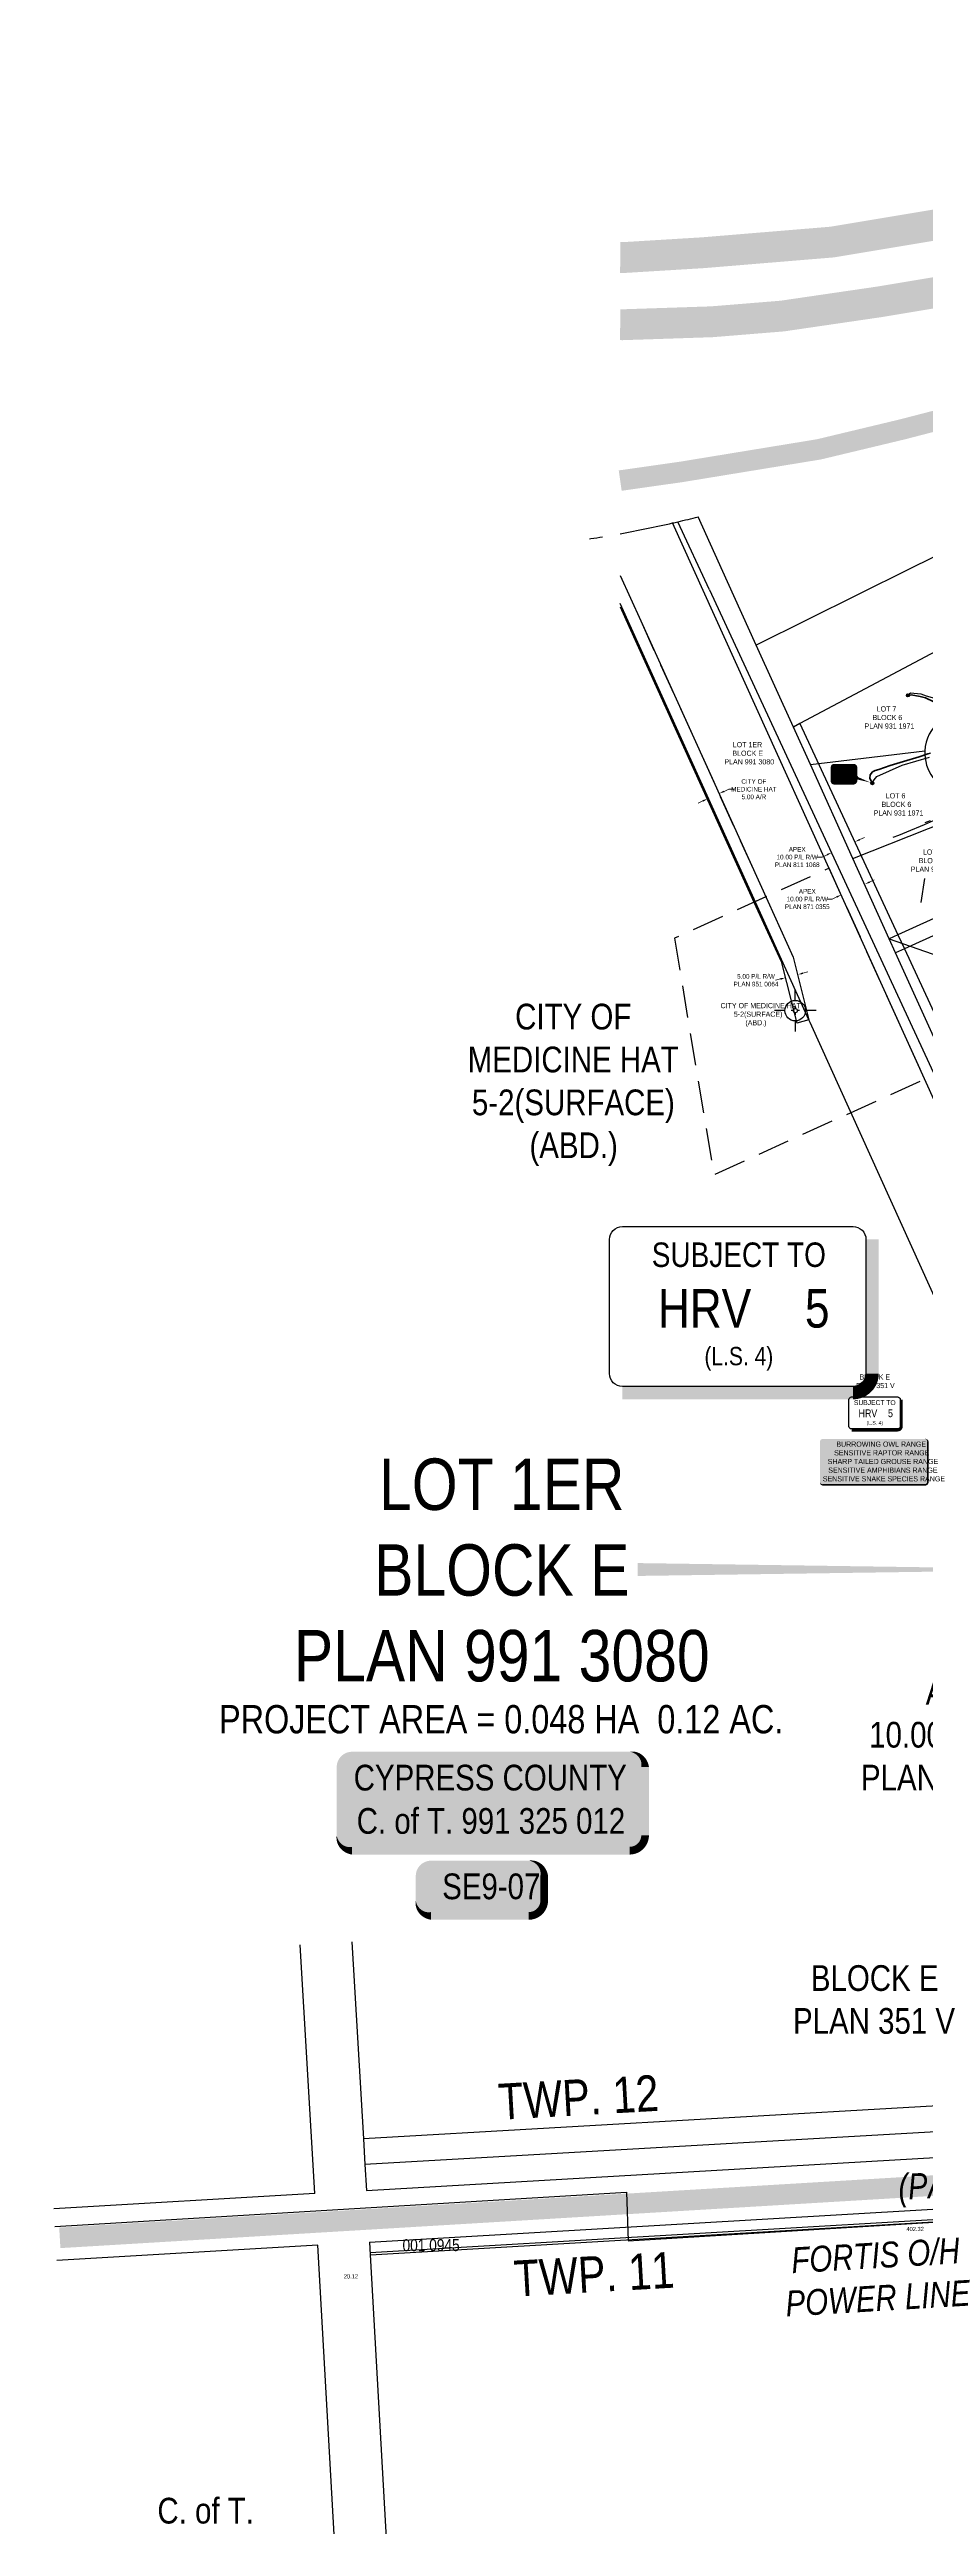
# Model space of a CAD drawing. Extents: x 312545 to 320442, y 5540407 to 5546054.
# Drawn here: x 315567 to 315908, y 5541202 to 5542165 of the extents above; entities that cross this region are included whole.
import ezdxf
from ezdxf.enums import TextEntityAlignment as Align

# ---------------------------------------------------------------- set-up
doc = ezdxf.new("R2010")
doc.units = 0
doc.header["$LTSCALE"] = 5
doc.header["$PDSIZE"] = 0.5
for name, pattern in [('COOP2', [10, 5, -1, 0, -1, 0, -1, 0, -1, 0, -1]), ('DASHDOT', [25.4, 12.7, -6.35, 0, -6.35]), ('foc-ACCESSROAD', [3.75, 2.5, -1.25]), ('POWERLINE5', [7.799999999999997, 2.399999999999999, -0.6, 0.6, -0.6, 0.6, -0.6, 2.399999999999999])]:
    doc.linetypes.add(name, pattern=pattern)
doc.layers.get('Defpoints').update_dxf_attribs({"color": 9})
for name, color, linetype in [('AS-OWNER', 7, 'Continuous'), ('AS-POWER', 104, 'foc-POWER'), ('AS-POWER-EXISTING', 72, 'POWERLINE5'), ('AS-POWER-T', 104, 'Continuous'), ('AS-ROADS', 254, 'Continuous'), ('AS-SYMBOL-1000', 7, 'Continuous'), ('AS-TELEPHONE', 224, 'foc-TEL'), ('AS-WILDLIFE-BLOCK-1000', 131, 'Continuous'), ('C-SYMBOL', 7, 'Continuous'), ('CG-NOTES', 7, 'Continuous'), ('CG-NOTES-1000', 7, 'Continuous'), ('CTW', 7, 'Continuous'), ('D-TXT', 6, 'Continuous'), ('F-AR', 190, 'foc-ACCESSROAD'), ('F-RW', 190, 'Continuous'), ('F-WS', 190, 'foc-ACCESSROAD'), ('F-WS-S', 8, 'Continuous'), ('F-WS-S-1000', 8, 'Continuous'), ('FEATURE_LABEL', 7, 'Continuous'), ('L-AREAREQUIRED', 7, 'Continuous'), ('L-SEC', 7, 'Continuous'), ('L-TITLEDB', 4, 'Continuous'), ('L-TITLEDB-T', 4, 'Continuous'), ('L-TITLEDB-T-1000', 4, 'Continuous'), ('P-APEX RECON-LINE LIST', 240, 'Continuous'), ('P-APEX RECON-LINE LIST-1000', 240, 'Continuous'), ('P-APEX RECON-URBAN', 30, 'COOP2')]:
    doc.layers.add(name, color=color, linetype=linetype)
for name, color, linetype, lineweight in [('AS-RECON EXISTING', 151, 'DASHDOT', 40), ('F-RW-T', 190, 'Continuous', 9), ('F-WS-T', 190, 'Continuous', 9), ('F-WS-T-1000', 190, 'Continuous', 9), ('T-TEXT', 48, 'Continuous', 18)]:
    doc.layers.add(name, color=color, linetype=linetype, lineweight=lineweight)
doc.styles.add('1.8', font='ARIALN.TTF', dxfattribs={"height": 1.8})
doc.styles.add('100L', font='ARIALN.TTF', dxfattribs={"height": 11})
doc.styles.add('175L', font='ARIALN.TTF', dxfattribs={"height": 10})
doc.styles.add('80', font='ARIALN.TTF', dxfattribs={"height": 10})
doc.styles.add('80CG', font='ARIALN.TTF', dxfattribs={"height": 10})
doc.styles.add('80L', font='ARIALN.TTF', dxfattribs={"height": 10})
doc.styles.add('80LS', font='ARIALNI.TTF', dxfattribs={"height": 10})
doc.styles.add('foc-LtypeFont', font='ARIALN.TTF', dxfattribs={"height": 7.349999999999999})
doc.styles.add('HRV', font='ARIALN.TTF', dxfattribs={"height": 3})
doc.styles.get("Standard").update_dxf_attribs({"font": 'ARIALN.TTF'})
doc.linetypes.add('foc-POWER', pattern='A,6,-1,["P",foc-LtypeFont,S=0.2,R=0,X=-0.625,Y=-0.75],-1.239999999999999,4', length=12.24)
doc.linetypes.add('foc-TEL', pattern='A,2,-1,["T",foc-LtypeFont,S=0.2,R=0,X=-0.425,Y=-0.75],-1.239999999999999,8', length=12.24)
doc.dimstyles.new('Compass 1 000', dxfattribs={"dimtxt": 1.8, "dimasz": 2, "dimexe": 0.2, "dimexo": 0.0625, "dimgap": 0.5, "dimtad": 0, "dimtih": 1, "dimtoh": 1, "dimzin": 0, "dimdsep": 46, "dimtxsty": '1.8', "dimcen": 0.1, "dimse1": 1, "dimse2": 1, "dimclrd": 256, "dimclrt": 256, "dimaunit": 1, "dimadec": 4, "dimazin": 0, "dimtfac": 0.06, "dimtofl": 0, "dimtmove": 0, "dimatfit": 0, "dimfxl": 0.2, "dimtolj": 1, "dimtzin": 0, "dimlwd": -1, "dimarcsym": 0})
doc.dimstyles.new('Compass 5 000', dxfattribs={"dimscale": 5, "dimtxt": 9, "dimasz": 2, "dimexe": 0.2, "dimexo": 0.0625, "dimgap": 0.5, "dimtad": 0, "dimtih": 1, "dimtoh": 1, "dimzin": 0, "dimdsep": 46, "dimtxsty": '80CG', "dimcen": 0.1, "dimse1": 1, "dimse2": 1, "dimclrd": 256, "dimclrt": 256, "dimaunit": 1, "dimadec": 4, "dimazin": 0, "dimtfac": 0.06, "dimtofl": 0, "dimtmove": 0, "dimatfit": 1, "dimfxl": 0.2, "dimtolj": 1, "dimtzin": 0, "dimlwd": -1, "dimarcsym": 0})

# ---------------------------------------------------------------- blocks, each defined once
blk = doc.blocks.new('HRV_Box')
blk.add_lwpolyline([(-44.2959783838669, 30.31634646993541), (45.3999737158606, 30.31634646993552, -0.4142135623730955), (50.3999737158606, 25.31634646993552), (50.3999737158606, -26.82197555218943, -0.414213562373095), (45.3999737158606, -31.82197555218943), (-44.2959783838669, -31.82197555218954, -0.4142135623730979), (-49.2959783838669, -26.82197555218954), (-49.2959783838669, 25.31634646993541, -0.414213562373095)], format="xyb", close=True)
at = {"const_width": 5, "flags": 128}
blk.add_lwpolyline([(-44.2959783838669, -34.32197555218954), (45.3999737158606, -34.32197555218954, 0.4142135623730951), (52.8999737158606, -26.82197555218954), (52.8999737158606, 25.31634646993552)], format="xyb", dxfattribs=at)
at = {"layer": 'CTW', "color": 5, "style": '80L'}
blk.add_text('SUBJECT TO', height=9.5, dxfattribs=at).set_placement((0.9793325942550837, 11.77524077352973), align=Align.BOTTOM_CENTER)
at = {"layer": 'CTW', "color": 3, "style": 'HRV'}
blk.add_text('HRV', height=15, dxfattribs=at).set_placement((-12.35503458643188, -1.460606589444069), align=Align.MIDDLE_CENTER)
blk.add_attdef('0', text='', height=15, dxfattribs=at).set_placement((31.46322476173145, -1.460606589444069), align=Align.MIDDLE_CENTER)
at = {"layer": 'CTW', "color": 7, "style": '80L'}
blk.add_attdef('(N.W.1/4 00)', text='', height=7.125, dxfattribs=at).set_placement((0.9793325942550837, -25.7316643599587), align=Align.BOTTOM_CENTER)
blk = doc.blocks.new('*U1873')
h = blk.add_hatch(color=255)
edge = h.paths.add_edge_path()
edge.add_line((-98.99999999999999, -45.5), (98.99999999999999, -45.5))
edge.add_arc((98.99999999999999, -39.5), 6, 270, 360)
edge.add_line((105, -39.5), (105, 38))
edge.add_arc((98.99999999999999, 38), 6, 0, 90)
edge.add_line((98.99999999999999, 44), (-98.99999999999999, 44))
edge.add_arc((-98.99999999999999, 38), 6, 90, 180)
edge.add_line((-105, 38), (-105, -39.5))
edge.add_arc((-98.99999999999999, -39.5), 6, 180, 270)
at = {"color": 131, "flags": 128}
blk.add_lwpolyline([(-98.99999999999999, -45.5, 3, 3, 0), (98.99999999999999, -45.5, 3, 3, 0.414213562373095), (105, -39.5, 3, 3, 0), (105, 38, 3, 0, 0.414213562373095), (98.99999999999999, 44, 0, 0, 0), (-98.99999999999999, 44, 0, 0, 0.414213562373095), (-105, 38, 0, 0, 0), (-105, -39.5, 0, 3, 0.414213562373095)], format="xyseb", close=True, dxfattribs=at)
at = {"color": 131, "style": '80'}
blk.add_attdef('ENTER_TEXT_001', (-35.98567530695772, -4.996589358799454), '', height=10, dxfattribs=at)
blk = doc.blocks.new('*D445')
at = {"layer": 'Defpoints', "color": 0, "transparency": 16777216}
for p in [(315871.1695067175, 5541852.75826087), (315871.2972028947, 5541852.482842634), (315880.3664737323, 5541856.687761026)]:
    blk.add_point(p, dxfattribs=at)
at = {"layer": 'F-WS-T-1000', "transparency": 16777216}
for p, q in [((315867.3960437239, 5541851.008715155), (315865.3960437239, 5541851.008715155)), ((315869.3550447142, 5541851.916995373), (315867.3960437239, 5541851.008715155)), ((315882.0532395584, 5541857.804444762), (315883.8677015617, 5541858.645710261))]:
    blk.add_line(p, q, dxfattribs=at)
for points in [[(315869.2148337979, 5541852.219405707), (315869.4952556302, 5541851.614585039), (315871.1695067175, 5541852.75826087)], [(315881.9130286421, 5541858.106855096), (315882.1934504744, 5541857.502034429), (315880.2387775551, 5541856.963179264)]]:
    blk.add_solid(points, dxfattribs=at)
at = {"layer": 'F-WS-T-1000', "transparency": 16777216, "insert": (315857.7420873805, 5541851.008715155), "char_height": 1.8, "attachment_point": 5, "style": '1.8'}
blk.add_mtext('\\A1;APEX\\P10.00 P/L R/W\\PPLAN 811 1068', dxfattribs=at)
blk = doc.blocks.new('*D446')
at = {"layer": 'Defpoints', "color": 0, "transparency": 16777216}
for p in [(315853.0160871528, 5541804.963041753), (315853.2364314266, 5541804.109889734), (315857.8178394029, 5541806.203194255)]:
    blk.add_point(p, dxfattribs=at)
at = {"layer": 'F-WS-T-1000', "transparency": 16777216}
for p, q in [((315851.2999734757, 5541803.609759145), (315849.3635155251, 5541803.109628557)), ((315859.9746416274, 5541805.850172825), (315861.911099578, 5541806.350303413))]:
    blk.add_line(p, q, dxfattribs=at)
for points in [[(315851.2166183777, 5541803.932502137), (315851.3833285738, 5541803.287016154), (315853.2364314266, 5541804.109889734)], [(315859.8912865294, 5541806.172915816), (315860.0579967254, 5541805.527429834), (315858.0381836765, 5541805.350042237)]]:
    blk.add_solid(points, dxfattribs=at)
at = {"layer": 'F-WS-T-1000', "transparency": 16777216, "insert": (315841.713856589, 5541803.109628556), "char_height": 1.8, "attachment_point": 5, "style": '1.8'}
blk.add_mtext('\\A1;5.00 P/L R/W\\PPLAN 951 0064', dxfattribs=at)
blk = doc.blocks.new('*D447')
at = {"layer": 'Defpoints', "color": 0, "transparency": 16777216}
for p in [(315882.511621756, 5541843.900788549), (315873.4050122737, 5541839.773461243), (315874.9607367667, 5541836.340882635)]:
    blk.add_point(p, dxfattribs=at)
at = {"layer": 'F-WS-T-1000', "transparency": 16777216}
for p, q in [((315885.8889854394, 5541841.293819208), (315887.7106246294, 5541842.119428474)), ((315871.3137742283, 5541834.687994356), (315869.3137742283, 5541834.687994356)), ((315873.1390975763, 5541835.515273369), (315871.3137742283, 5541834.687994356))]:
    blk.add_line(p, q, dxfattribs=at)
for points in [[(315885.7513838953, 5541841.597425738), (315886.0265869838, 5541840.990212675), (315884.067346249, 5541840.468209941)], [(315873.0014960321, 5541835.818879901), (315873.2766991206, 5541835.211666837), (315874.9607367667, 5541836.340882635)]]:
    blk.add_solid(points, dxfattribs=at)
at = {"layer": 'F-WS-T-1000', "transparency": 16777216, "insert": (315861.6561343917, 5541834.687994357), "char_height": 1.8, "attachment_point": 5, "style": '1.8'}
blk.add_mtext('\\A1;APEX\\P10.00 P/L R/W\\PPLAN 871 0355', dxfattribs=at)
blk = doc.blocks.new('RISER')
h = blk.add_hatch(color=255)
h.dxf.hatch_style = 1
edge = h.paths.add_edge_path()
edge.add_arc((0, 0), 0.7000000000000001, 0, 360)
blk.add_hatch(color=13).paths.add_polyline_path([(0.5809894393423747, -0.1498374831999172), (-0.5809055220925075, -0.1501624933266612, 0.7745966773228882)])
at = {"color": 13}
blk.add_line((-0.5809055220925075, -0.1501624933266612), (0.5809894393423747, -0.1498374831996898), dxfattribs=at)
blk.add_circle((0, 0), 0.6000000000000001, dxfattribs=at)
blk = doc.blocks.new('*U504')
at = {"true_color": 0xffffa8}
h = blk.add_hatch(color=51, dxfattribs=at)
edge = h.paths.add_edge_path()
edge.add_line((-18.99999999999999, -20), (18.99999999999996, -20))
edge.add_arc((18.99999999999997, -13.99999999999999), 6.000000000000011, 269.9999999999999, 359.9999999999999)
edge.add_line((24.99999999999998, -14), (25, 12.5))
edge.add_arc((18.99999999999999, 12.5), 6.000000000000004, 3.39259166022775e-14, 90.00000000000004)
edge.add_line((18.99999999999999, 18.5), (-18.99999999999996, 18.5))
edge.add_arc((-18.99999999999997, 12.49999999999999), 6.000000000000011, 89.9999999999999, 179.9999999999999)
edge.add_line((-24.99999999999998, 12.5), (-25, -14))
edge.add_arc((-18.99999999999999, -14), 6.000000000000004, 180, 270)
at = {"color": 240, "flags": 128}
blk.add_lwpolyline([(-18.99999999999999, -20, 3, 3, 0), (18.99999999999996, -20, 3, 3, 0.4142135623730951), (24.99999999999998, -14, 3, 3, 0), (25, 12.5, 3, 0, 0.4142135623730951), (18.99999999999999, 18.5, 0, 0, 0), (-18.99999999999996, 18.5, 0, 0, 0.4142135623730951), (-24.99999999999998, 12.5, 0, 0, 0), (-25, -14, 0, 3, 0.4142135623730951)], format="xyseb", close=True, dxfattribs=at)
for points in [[(14.52831653224614, 9.66946522923456, 0, 9.999999999999988, 0), (0, 0, 4.999999999999994, 4.999999999999994, 0)], [(52.68662831187471, -17.90057939745182, 0, 9.999999999999977, 0), (0, 0, 4.999999999999988, 4.999999999999988, 0)]]:
    blk.add_lwpolyline(points, format="xyseb", dxfattribs=at)
at = {"color": 4, "style": '80'}
blk.add_attdef('OTHER_001', (-14.69645293315144, -5.003410641200546), '', height=10, dxfattribs=at)
blk = doc.blocks.new('*D1820')
at = {"layer": 'Defpoints', "color": 0, "transparency": 16777216}
for p in [(316014.8751343826, 5541527.64312315), (316026.8365512984, 5541525.4619276), (316017.7337877448, 5541521.33610427)]:
    blk.add_point(p, dxfattribs=at)
at = {"layer": 'F-RW-T', "transparency": 16777216}
for p, q in [((316033.0860039375, 5541535.897191272), (316042.1941099393, 5541540.025436064)), ((316005.7670283809, 5541523.514878358), (315975.2593023831, 5541509.687265795)), ((315975.2593023831, 5541509.687265795), (315965.2593023831, 5541509.687265795))]:
    blk.add_line(p, q, dxfattribs=at)
for points in [[(316032.3979631388, 5541537.415208939), (316033.7740447363, 5541534.379173605), (316023.9778979362, 5541531.76894648)], [(316005.0789875821, 5541525.032896025), (316006.4550691796, 5541521.99686069), (316014.8751343826, 5541527.64312315)]]:
    blk.add_solid(points, dxfattribs=at)
at = {"layer": 'F-RW-T', "transparency": 16777216, "insert": (315922.9946366267, 5541509.687265794), "char_height": 10, "attachment_point": 5, "style": '80CG'}
blk.add_mtext('\\A1;APEX\\P10.00 P/L R/W\\PPLAN 871 0355', dxfattribs=at)
blk = doc.blocks.new('*U423')
at = {"true_color": 0xffffa8}
h = blk.add_hatch(color=51, dxfattribs=at)
edge = h.paths.add_edge_path()
edge.add_line((-18.99999999999998, -11.5), (18.99999999999998, -11.5))
edge.add_arc((18.99999999999998, -5.499999999999993), 6.000000000000007, 269.9999999999999, 359.9999999999999)
edge.add_line((24.99999999999999, -5.5), (24.99999999999999, 4))
edge.add_arc((18.99999999999998, 3.999999999999993), 6.000000000000007, 6.361109362927026e-14, 90.00000000000007)
edge.add_line((18.99999999999998, 10), (-18.99999999999998, 10))
edge.add_arc((-18.99999999999998, 3.999999999999993), 6.000000000000007, 89.99999999999993, 179.9999999999999)
edge.add_line((-24.99999999999999, 4), (-24.99999999999999, -5.5))
edge.add_arc((-18.99999999999998, -5.499999999999993), 6.000000000000007, 180, 270.0000000000001)
at = {"color": 240, "flags": 128}
blk.add_lwpolyline([(-18.99999999999998, -11.5, 3, 3, 0), (18.99999999999998, -11.5, 3, 3, 0.4142135623730951), (24.99999999999999, -5.5, 3, 3, 0), (24.99999999999999, 4, 3, 0, 0.4142135623730951), (18.99999999999998, 10, 0, 0, 0), (-18.99999999999998, 10, 0, 0, 0.4142135623730951), (-24.99999999999999, 4, 0, 0, 0), (-24.99999999999999, -5.5, 0, 3, 0.4142135623730951)], format="xyseb", close=True, dxfattribs=at)
for points in [[(-17.91804440838698, 1.742761066309822, 0, 10, 0), (0, 0, 5, 5, 0)], [(18.87498865716747, -2.048002212464873, 0, 9.999999999999998, 0), (0, 0, 4.999999999999999, 4.999999999999999, 0)]]:
    blk.add_lwpolyline(points, format="xyseb", dxfattribs=at)
at = {"color": 4, "style": '80'}
blk.add_attdef('OTHER_001', (-14.69645293315144, -5.003410641200546), '', height=10, dxfattribs=at)
blk = doc.blocks.new('*U1843')
h = blk.add_hatch(color=59)
edge = h.paths.add_edge_path()
edge.add_line((-53.99999999999998, -20), (53.99999999999998, -20))
edge.add_arc((53.99999999999999, -13.99999999999999), 6.000000000000007, 269.9999999999999, 359.9999999999999)
edge.add_line((59.99999999999999, -14), (59.99999999999999, 12.5))
edge.add_arc((53.99999999999999, 12.49999999999999), 6.000000000000007, 6.785183320455494e-14, 90.00000000000007)
edge.add_line((53.99999999999998, 18.5), (-53.99999999999998, 18.5))
edge.add_arc((-53.99999999999999, 12.49999999999999), 6.000000000000007, 89.99999999999993, 179.9999999999999)
edge.add_line((-59.99999999999999, 12.5), (-59.99999999999999, -14))
edge.add_arc((-53.99999999999999, -13.99999999999999), 6.000000000000007, 180, 270.0000000000001)
at = {"color": 1, "flags": 128}
blk.add_lwpolyline([(-53.99999999999998, -20, 3, 3, 0), (53.99999999999998, -20, 3, 3, 0.4142135623730951), (59.99999999999999, -14, 3, 3, 0), (59.99999999999999, 12.5, 3, 0, 0.4142135623730951), (53.99999999999998, 18.5, 0, 0, 0), (-53.99999999999998, 18.5, 0, 0, 0.4142135623730951), (-59.99999999999999, 12.5, 0, 0, 0), (-59.99999999999999, -14, 0, 3, 0.4142135623730951)], format="xyseb", close=True, dxfattribs=at)
blk.add_lwpolyline([(-48.82462972403869, -12.20833918671201, 0, 7.5, 0), (-9.219311341273784e-17, -7.863927778444333e-16, 0, 0, 0)], format="xyseb", dxfattribs=at)
at = {"color": 1, "style": '80'}
blk.add_attdef('ENTER_TEXT_001', (-35.98567530695772, -4.996589358799454), '', height=10, dxfattribs=at)
blk = doc.blocks.new('GABD')
for p, q in [((-0.8077887898243716, 0), (-1.615577579648743, 0)), ((0, 0.8077887898252811), (0, 1.615577579648743)), ((1.615577579648743, 0), (0.8077887898243716, 0)), ((0, -0.8077887898252811), (0, -1.615577579648743))]:
    blk.add_line(p, q)
blk.add_circle((0, 0), 0.8)
blk = doc.blocks.new('*D1856')
at = {"layer": 'Defpoints', "color": 0, "transparency": 16777216}
for p in [(315822.4232238182, 5541874.741525019), (315826.9764899341, 5541876.805793896), (315827.4596204271, 5541875.740127632)]:
    blk.add_point(p, dxfattribs=at)
at = {"layer": 'F-WS-T-1000', "transparency": 16777216}
for p, q in [((315821.0848088015, 5541872.850042822), (315819.2632632914, 5541872.024226889)), ((315829.2811659367, 5541876.565943565), (315831.1027114468, 5541877.391759498)), ((315831.1027114468, 5541877.391759498), (315833.1027114466, 5541877.391759499))]:
    blk.add_line(p, q, dxfattribs=at)
for points in [[(315820.9471728127, 5541873.15363374), (315821.2224447902, 5541872.546451904), (315822.9063543112, 5541873.675858755)], [(315829.1435299478, 5541876.869534483), (315829.4188019254, 5541876.262352647), (315827.4596204271, 5541875.740127632)]]:
    blk.add_solid(points, dxfattribs=at)
at = {"layer": 'F-WS-T-1000', "transparency": 16777216, "insert": (315840.8947987591, 5541877.391759499), "char_height": 1.8, "attachment_point": 5, "style": '1.8'}
blk.add_mtext('\\A1;CITY OF\\PMEDICINE HAT\\P5.00 A/R', dxfattribs=at)

msp = doc.modelspace()

# ---------------------------------------------------------------- linework, layer by layer
at = {"layer": 'AS-POWER', "flags": 128}
msp.add_lwpolyline([(315568.980131979, 5541318.50183803), (315791.3730867603, 5541331.912009998), (315792.0403824445, 5541312.982336577), (315874.8480581112, 5541318.005686655), (315957.6158168446, 5541323.026615253), (316040.3636171141, 5541328.046333113), (316123.251126644, 5541333.074526147), (316174.9029185795, 5541336.48012408), (316227.7275693386, 5541339.77430337), (316273.886, 5541342.231)], dxfattribs=at)
at = {"layer": 'AS-POWER-EXISTING', "flags": 128}
for points in [[(315923.6534759981, 5541868.165940861), (315922.4418973239, 5541868.427061368), (315921.2414434943, 5541868.944038157), (315918.8414043082, 5541868.560147035), (315913.7056366008, 5541866.405739419), (315907.4104769058, 5541864.376732791)], [(315907.299513812, 5541842.678431808), (315905.8577033602, 5541833.358194764)]]:
    msp.add_lwpolyline(points, dxfattribs=at)
at = {"layer": 'AS-RECON EXISTING', "flags": 128}
for points in [[(315901.082625075, 5541913.835220611), (315902.0720201014, 5541914.059723752), (315905.5663119113, 5541913.41190344), (315907.6859466831, 5541912.878514137), (315910.8907722107, 5541911.342580992), (315912.4054159733, 5541910.004226202), (315913.715086283, 5541908.239481445), (315915.4942153391, 5541906.753645528), (315917.1641685509, 5541904.827040844), (315918.046121409, 5541903.54603191)], [(315886.7202022484, 5541880.072747928), (315886.0227334536, 5541881.74004377), (315886.1242314082, 5541883.050946878), (315887.0904768712, 5541884.09365406), (315888.1213760011, 5541884.651486125), (315889.5406357161, 5541885.037905769), (315893.9294416029, 5541886.569790219), (315899.1317100966, 5541888.208875966), (315905.2089632634, 5541889.981984162), (315908.562603945, 5541891.19463136), (315909.6288146567, 5541891.458322741)]]:
    msp.add_lwpolyline(points, dxfattribs=at)
at = {"layer": 'AS-ROADS', "flags": 128}
for points, const_width in [([(317337.5756504455, 5542647.311132526), (316148.7706466144, 5542114.093475678), (316087.4004909941, 5542085.819837047), (316039.7606580593, 5542064.831608626), (315995.7655962165, 5542046.694206814), (315959.1922035371, 5542034.44601257), (315930.9428106192, 5542025.670253741), (315898.6651561055, 5542017.314259481), (315866.1909224261, 5542009.540576921), (315812.6150432043, 5542000.768390557), (315788.9001318829, 5541997.395689146)], 7.999999999999991), ([(316608.486, 5542387.875), (316572.458, 5542371.523), (316538.1290000016, 5542356.609), (316500.501, 5542339.115), (316463.063, 5542322.067), (316425.255, 5542304.817), (316386.7130000016, 5542287.10100001), (316347.652, 5542269.381), (316308.6460000016, 5542251.535), (316270.3430000016, 5542234.295), (316232.434, 5542216.946), (316148.7706466144, 5542179.1886781), (316129.6488986094, 5542170.739102352), (316014.5985248284, 5542123.187814805), (315941.509746437, 5542101.853057328), (315871.4051042357, 5542090.151450146), (315821.2032969259, 5542086.002032732), (315790.388707024, 5542084.126488915), (315788.9001318828, 5542084.13376243)], 11.99999999999998), ([(315788.9001318828, 5542058.006119267), (315789.8021921357, 5542057.993911741), (315824.5967044942, 5542059.151390211), (315851.9018728943, 5542061.369890611), (315889.4484935747, 5542066.86076842), (315924.2462285426, 5542072.65709192), (315978.6664313953, 5542085.187510845), (316007.3605443933, 5542093.120168072), (316040.3278372921, 5542103.187372785), (316083.3657841799, 5542120.574557079), (316148.7706466148, 5542150.037196101), (316237.807, 5542190.633), (316275.8060000016, 5542207.789), (316313.368, 5542224.856), (316349.954, 5542241.418), (316387.9760000016, 5542258.669), (316425.097, 5542275.44), (316463.504, 5542292.889999975), (316501.863, 5542310.30000001), (316539.183, 5542327.273), (316576.429, 5542344.137), (316614.203, 5542361.169)], 11.99999999999998), ([(315570.9240628566, 5541314.13940878), (317413.6011512982, 5541424.331533094)], 8.002528767999987)]:
    msp.add_lwpolyline(points, dxfattribs=dict(at, const_width=const_width))
at = {"layer": 'AS-TELEPHONE', "flags": 128}
for points in [[(315895.0409669054, 5541858.817255689), (315897.2418174988, 5541859.495466885), (315900.4468227722, 5541860.783076886), (315907.2855171471, 5541863.615611481), (315910.7341957737, 5541865.277991246), (315913.9374282502, 5541865.933366834), (315920.439620662, 5541868.215950214), (315922.7708193645, 5541868.250467765)], [(315691.6867236596, 5541308.432062965), (316186.9381517005, 5541337.457875198), (316269.9161157287, 5541344.617416214)]]:
    msp.add_lwpolyline(points, dxfattribs=at)
at = {"layer": 'C-SYMBOL', "color": 3, "flags": 128}
msp.add_lwpolyline([(315968.3440596542, 5541573.999398688, 0, 5.001580479999996, 0), (315795.7030663998, 5541573.999398688, 0, 0, 0)], format="xyseb", dxfattribs=at)
at = {"layer": 'F-AR', "flags": 128}
msp.add_lwpolyline([(315796.8678183663, 5541942.89341155), (315845.5401727521, 5541835.534247078), (315840.9846504895, 5541833.469537778), (315792.3125151335, 5541940.828219124)], dxfattribs=at)
at = {"layer": 'F-RW', "flags": 128}
for points in [[(316083.7962861532, 5541375.27612723), (315809.2942633691, 5541980.919030625)], [(315823.6645247962, 5541954.872302516), (315811.3597310506, 5541981.396053267)], [(315788.9001318829, 5541960.469117152), (315796.8678183663, 5541942.89341155)], [(315788.9001318829, 5541948.357685154), (315792.313060008, 5541940.82860701)], [(315823.6645247962, 5541954.872302516), (315887.8172361623, 5541816.582098678)], [(315792.313060008, 5541940.82860701), (315841.7153829506, 5541831.859312613)], [(315796.8683632409, 5541942.89379944), (315846.2706861834, 5541833.924505038)], [(315858.8004904442, 5541902.895246055), (315896.8897566242, 5541820.78968639)], [(315956.8678488276, 5541841.367714358), (315899.4305078025, 5541815.30918417)], [(315841.7153829506, 5541831.859312613), (315851.4474616937, 5541810.391164894)], [(315846.2701413089, 5541833.924117153), (315856.181203047, 5541812.062076839)], [(315887.8172361623, 5541816.582098678), (316092.2022173071, 5541375.759572583)], [(315899.4305078025, 5541815.30918417), (315896.0334339132, 5541813.768330147)], [(315896.8897566242, 5541820.78968639), (315899.4305078025, 5541815.30918417)], [(315899.4305078025, 5541815.30918417), (316078.6279561816, 5541428.808812085)], [(315851.4474616937, 5541810.391164894), (315857.6195654864, 5541786.493367604)], [(315856.181203047, 5541812.062076839), (315862.297351437, 5541787.70038819)], [(315862.297351437, 5541787.70038819), (315857.6195654864, 5541786.493367604)], [(316050.1015788686, 5541373.340341556), (315689.0304435656, 5541352.592207405)], [(316054.5271599936, 5541363.577003045), (315689.6269670873, 5541342.608666012)]]:
    msp.add_lwpolyline(points, dxfattribs=at)
at = {"layer": 'F-WS', "flags": 128}
msp.add_lwpolyline([(315810.0034059547, 5541819.427840678), (315825.3019566194, 5541727.517967356), (315907.3013568835, 5541764.682734559), (315870.1360092784, 5541846.681871764), (315810.0034059547, 5541819.427840678)], dxfattribs=at)
at = {"layer": 'L-SEC', "flags": 128}
msp.add_lwpolyline([(316397.5033497252, 5541353.734636726), (315691.4194271946, 5541312.352511369)], dxfattribs=at)
at = {"layer": 'L-TITLEDB', "flags": 128}
for points in [[(315788.9001318829, 5541976.747335669, 0.01130734896227028), (315809.2942582768, 5541980.919029464)], [(315788.9001318829, 5541976.747335669, 0.01130734896227028), (315809.2942582768, 5541980.919029464)], [(315809.2942538635, 5541980.919028461, 0.001151335994452825), (315811.3597211023, 5541981.396050953)], [(315809.2942538635, 5541980.919028461, 0.001151335994452825), (315811.3597211023, 5541981.396050953)], [(315811.3597307355, 5541981.396053193, 0.004380246901311356), (315819.1977022021, 5541983.295116931)], [(315811.3597307355, 5541981.396053193, 0.004380246901311356), (315819.1977022021, 5541983.295116931)], [(315777.4853713929, 5541974.827377061, 0.002515436857364053), (315782.058208959, 5541975.561504229)], [(315777.4853713929, 5541974.827377061, 0.002515436857364053), (315782.058208959, 5541975.561504229)], [(315926.0439082452, 5541907.246691369, 0.4495663523328533), (315907.3894288833, 5541892.284068004)], [(315907.3894288801, 5541892.284067935, 0.3570676171925771), (315919.4246034006, 5541875.995819467)]]:
    msp.add_lwpolyline(points, format="xyb", dxfattribs=at)
for points in [[(315830.624623873, 5541958.08099088), (315819.1977050778, 5541983.295117655)], [(315830.624623873, 5541958.08099088), (315819.1977050778, 5541983.295117655)], [(315776.9395151624, 5541974.743361806), (315777.485377295, 5541974.827377978)], [(315776.9395151624, 5541974.743361806), (315777.485377295, 5541974.827377978)], [(315919.469175264, 5541971.894589236), (315901.3561650465, 5541962.904555226)], [(315841.8035658855, 5541933.417714058), (315830.624623873, 5541958.08099088)], [(315841.8035658855, 5541933.417714058), (315830.624623873, 5541958.08099088)], [(315901.3561650465, 5541962.904555226), (315841.8035658855, 5541933.417714058)], [(315862.297351437, 5541787.70038819), (315788.9001318826, 5541949.642152815)], [(315862.297351437, 5541787.70038819), (315788.9001318826, 5541949.642152815)], [(315924.5052345762, 5541937.830178972), (315858.8004904442, 5541902.895246055)], [(315924.5052345762, 5541937.830178972), (315858.8004904442, 5541902.895246055)], [(315856.2531983662, 5541901.538404325), (315841.8035658855, 5541933.417714058)], [(315856.2531983662, 5541901.538404325), (315841.8035658855, 5541933.417714058)], [(315858.8004904442, 5541902.895246055), (315856.2531983662, 5541901.538404325)], [(315858.8004904442, 5541902.895246055), (315856.2531983662, 5541901.538404325)], [(315862.8605731481, 5541886.959378487), (315856.2531983662, 5541901.538404325)], [(315862.8605731481, 5541886.959378487), (315856.2531983662, 5541901.538404325)], [(315862.8605731481, 5541886.959378487), (315907.3894288882, 5541892.284068106)], [(315879.3790098018, 5541850.516312844), (315862.8605731481, 5541886.959378487)], [(315879.3790098018, 5541850.516312844), (315862.8605731481, 5541886.959378487)], [(315879.3790098018, 5541850.516312844), (315923.141251172, 5541867.798054317)], [(315893.5566682365, 5541819.233840292), (315879.3790098018, 5541850.516312844)], [(315893.5566682365, 5541819.233840292), (315879.3790098018, 5541850.516312844)], [(315936.3560000001, 5541838.651), (315896.8897566242, 5541820.78968639)], [(315936.3560000001, 5541838.651), (315896.8897566242, 5541820.78968639)], [(315896.8897566242, 5541820.78968639), (315893.5566682365, 5541819.233840292)], [(315896.8897566242, 5541820.78968639), (315893.5566682365, 5541819.233840292)], [(315896.0334339132, 5541813.768330147), (315893.5566682365, 5541819.233840292)], [(315896.0334339132, 5541813.768330147), (315893.5566682365, 5541819.233840292)], [(315893.5566682365, 5541819.233840292), (315963.3353979543, 5541794.80042894)], [(315920.6111080091, 5541759.542112077), (315896.0334339132, 5541813.768330147)], [(315920.6111080091, 5541759.542112077), (315896.0334339132, 5541813.768330147)], [(315862.7713065186, 5541786.655673007), (315862.297351437, 5541787.70038819)], [(315862.7713065186, 5541786.655673007), (315862.297351437, 5541787.70038819)], [(315925.5063707088, 5541648.225408228), (315862.7713065186, 5541786.655673007)], [(315925.5063707088, 5541648.225408228), (315862.7713065186, 5541786.655673007)], [(315670.1404371473, 5541331.414074189), (315664.3682574381, 5541428.076505391)], [(315684.4541443659, 5541429.268099558), (315689.0304435656, 5541352.592207405)], [(315684.4541443659, 5541429.268099558), (315689.0304435656, 5541352.592207405)], [(315689.0304435656, 5541352.592207405), (315689.6269670873, 5541342.608666012)], [(315689.0304435656, 5541352.592207405), (315689.6269670873, 5541342.608666012)], [(315690.2254931343, 5541332.580135664), (316058.8737486161, 5541353.987617116)], [(315690.2254931343, 5541332.580135664), (316058.8737486161, 5541353.987617116)], [(315689.6269670873, 5541342.608666012), (315690.2254931343, 5541332.580135664)], [(315689.6269670873, 5541342.608666012), (315690.2254931343, 5541332.580135664)], [(316399.4656410451, 5541348.839687338), (315691.7120588472, 5541307.35949885)], [(315670.1404371473, 5541331.414074189), (315568.5718831378, 5541325.475762271)]]:
    msp.add_lwpolyline(points, dxfattribs=at)
at = {"layer": 'L-TITLEDB'}
for points in [[(315691.4221504215, 5541312.49738375), (315691.7038237614, 5541307.505444671)], [(315671.3295407445, 5541311.325919711), (315569.7478731762, 5541305.386873813)], [(315685.0416388951, 5541067.870421099), (315671.3295407445, 5541311.325919711)], [(315691.7038237614, 5541307.505444671), (315736.7054654157, 5540508.359635122)]]:
    msp.add_lwpolyline(points, dxfattribs=at)
at = {"layer": 'P-APEX RECON-URBAN', "flags": 128}
for points in [[(315900.6537753926, 5541914.004306256), (315901.8337704486, 5541914.891125616), (315905.8279824611, 5541914.423014194), (315907.9418018002, 5541913.718914255), (315911.20389216, 5541912.840135209), (315916.7223804963, 5541907.728270738), (315925.6686822836, 5541902.926849374)], [(315886.8232515001, 5541879.839153232), (315888.7741273329, 5541882.36500517), (315898.52713441, 5541886.707192764), (315925.1138944657, 5541894.461490231)]]:
    msp.add_lwpolyline(points, dxfattribs=at)

# ---------------------------------------------------------------- block references
at = {"layer": 'AS-OWNER', "color": 5}
ref = msp.add_blockref('*U1843', (315738.5960428667, 5541484.667083925), dxfattribs=dict(at, xscale=0.9997577874181516, yscale=0.9997577874181516, zscale=0.9997577874181516, rotation=0.003832973687768994))
ref.add_attrib('ENTER_TEXT_001', 'CYPRESS COUNTY', (315685.2424374691, 5541488.081286018), dxfattribs={"layer": '0', "color": 1, "height": 9.997577874181507, "rotation": 0.003832973687769, "style": '80'})
ref.add_attrib('ENTER_TEXT_002', 'C. of T. 991 325 012', (315686.4097207894, 5541471.241423894), dxfattribs={"layer": '0', "color": 1, "height": 9.997577874181507, "rotation": 0.003832973687769, "style": '80'})
at = {"layer": 'AS-SYMBOL-1000', "xscale": 0.9996840038851079, "yscale": 0.9996840038851079, "zscale": 0.9996840038851079}
for p in [(315900.8207995294, 5541913.879825165), (315886.9951697557, 5541879.730619595)]:
    msp.add_blockref('RISER', p, dxfattribs=at)
at = {"layer": 'AS-WILDLIFE-BLOCK-1000'}
ref = msp.add_blockref('*U1873', (315887.5730217631, 5541616.002083446), dxfattribs=dict(at, xscale=0.2000632191999996, yscale=0.2000632191999996, zscale=0.2000632191999996, rotation=0.003832973687769))
ref.add_attrib('ENTER_TEXT_001', 'BURROWING OWL RANGE', (315872.9711616721, 5541621.739845934), dxfattribs={"layer": '0', "color": 131, "height": 2.000632191999995, "rotation": 0.003832910066124159, "style": '80'})
ref.add_attrib('ENTER_TEXT_002', 'SENSITIVE RAPTOR RANGE', (315872.1109515027, 5541618.369919514), dxfattribs={"layer": '0', "color": 131, "height": 2.000632191999995, "rotation": 0.003832910066124159, "style": '80'})
ref.add_attrib('ENTER_TEXT_003', 'SHARP TAILED GROUSE RANGE', (315869.6281276423, 5541614.999884546), dxfattribs={"layer": '0', "color": 131, "height": 2.000632191999995, "rotation": 0.003832910066124159, "style": '80'})
ref.add_attrib('ENTER_TEXT_004', 'SENSITIVE AMPHIBIANS RANGE', (315869.8187270121, 5541611.630028422), dxfattribs={"layer": '0', "color": 131, "height": 2.000632191999995, "rotation": 0.003832910066124159, "style": '80'})
ref.add_attrib('ENTER_TEXT_005', 'SENSITIVE SNAKE SPECIES RANGE', (315867.7166510238, 5541608.260018925), dxfattribs={"layer": '0', "color": 131, "height": 2.000632191999995, "rotation": 0.003832910066124159, "style": '80'})
at = {"layer": 'CG-NOTES', "xscale": 1.000316096, "yscale": 1.000316096, "zscale": 1.000316096, "rotation": 0.003832973687768998}
msp.add_blockref('HRV_Box', (315834.0636504898, 5541677.019403005), dxfattribs=at).add_auto_attribs({'(N.W.1/4 00)': '(L.S. 4)', '0': '5'})
at = {"layer": 'CG-NOTES-1000', "xscale": 0.2000632191999996, "yscale": 0.2000632191999996, "zscale": 0.2000632191999996, "rotation": 0.003832973687769}
msp.add_blockref('HRV_Box', (315887.7284443959, 5541635.027555306), dxfattribs=at).add_auto_attribs({'(N.W.1/4 00)': '(L.S. 4)', '0': '5'})
at = {"layer": 'F-WS-S', "xscale": 5, "yscale": 5, "zscale": 5}
msp.add_blockref('GABD', (315856.9795138518, 5541791.297090199), dxfattribs=at)
at = {"layer": 'F-WS-S-1000', "xscale": 1.000316096, "yscale": 1.000316096, "zscale": 1.000316096}
msp.add_blockref('GABD', (315856.9795138518, 5541791.297090199), dxfattribs=at)
at = {"layer": 'P-APEX RECON-LINE LIST', "xscale": 0.9996840038851079, "yscale": 0.9996840038851079, "zscale": 0.9996840038851079}
msp.add_blockref('*U423', (315734.3512722996, 5541450.809912606), dxfattribs=at).add_auto_attribs({'OTHER_001': 'SE9-07'})
at = {"layer": 'P-APEX RECON-LINE LIST-1000'}
ref = msp.add_blockref('*U504', (315875.8080494908, 5541883.520669113), dxfattribs=dict(at, xscale=0.2000000000000001, yscale=0.2000000000000001, zscale=0.2000000000000001))
ref.add_attrib('OTHER_001', 'METER', (315871.7296047432, 5541884.22212432), dxfattribs={"layer": '0', "color": 4, "height": 2.000000000000001, "style": '80'})
ref.add_attrib('OTHER_002', 'GUARD', (315871.6716238428, 5541880.853320318), dxfattribs={"layer": '0', "color": 4, "height": 2.000000000000001, "style": '80'})

# ---------------------------------------------------------------- texts
at = {"layer": 'AS-POWER-T', "insert": (315851.5914237543, 5541310.132965666), "char_height": 10.00316095999999, "attachment_point": 1, "rotation": 3.4361676008751747, "style": '175L'}
msp.add_mtext_dynamic_manual_height_columns('\\pi3.5697;{\\fArial Narrow|b0|i1|c0|p34;FORTIS O/H\\P\\pi0.3149;POWER LINE}', width=72.53519781718963, gutter_width=50, heights=[0], dxfattribs=at)
at = {"layer": 'C-SYMBOL', "color": 3, "insert": (315742.82187828, 5541617.157091339), "char_height": 19.99515574836302, "attachment_point": 2, "rotation": 0.0038329736877689997, "style": '175L'}
msp.add_mtext_dynamic_manual_height_columns('LOT 1ER\\PBLOCK E\\PPLAN 991 3080', width=160.7514298992654, gutter_width=100, heights=[0], dxfattribs=at)
at = {"layer": 'D-TXT', "color": 3, "char_height": 14.004425344, "attachment_point": 1, "rotation": 3.2589933629674843, "style": '80L'}
for s, insert in [('TWP. 12', (315741.0920349298, 5541373.992357006)), ('TWP. 11', (315747.1936187073, 5541305.237883932))]:
    msp.add_mtext_dynamic_manual_height_columns(s, width=101.3953957241029, gutter_width=47.5, heights=[0], dxfattribs=dict(at, insert=insert))
at = {"layer": 'F-WS-T', "insert": (315729.1059925567, 5541793.985386105), "char_height": 10.00316095999999, "attachment_point": 1, "style": '175L'}
msp.add_mtext_dynamic_manual_height_columns('\\pi18.924;CITY OF \\P\\pi0.47648;MEDICINE HAT\\P\\pi2.1141;5-2(SURFACE)\\P\\pi24.509;(ABD.)', width=82.0017648994226, gutter_width=50, heights=[0], dxfattribs=at)
at = {"layer": 'F-WS-T-1000', "insert": (315827.8538536991, 5541794.261276729), "char_height": 2.000632191999998, "attachment_point": 1, "style": '175L'}
msp.add_mtext_dynamic_manual_height_columns('\\pi0.06047;CITY OF MEDICINE HAT\\P\\pi5.2579;5-2(SURFACE)\\P\\pi9.7368;(ABD.)', width=26.07047748976808, gutter_width=50, heights=[0], dxfattribs=at)
at = {"layer": 'FEATURE_LABEL'}
for s, height, rotation, p in [('001 0945', 4.650000095367432, 0.2000000000000005, (315715.3526553354, 5541308.967169398)), ('20.12', 1.620000004768372, 0.1000000000000002, (315684.1634982859, 5541298.341084985))]:
    msp.add_text(s, height=height, rotation=rotation, dxfattribs=at).set_placement(p, align=Align.CENTER)
msp.add_text('402.32', height=1.620000004768372, rotation=0.3000000000000007, dxfattribs=at).set_placement((315903.609492554, 5541318.392973051), align=Align.TOP_CENTER)
at = {"layer": 'L-AREAREQUIRED', "color": 5, "style": '100L'}
msp.add_text('PROJECT AREA = 0.048 HA  0.12 AC.', height=10.99733566159966, rotation=0.003832984685080146, dxfattribs=at).set_placement((315742.6164438922, 5541507.00335224), align=Align.BOTTOM_CENTER)
at = {"layer": 'L-TITLEDB-T', "insert": (315846.9310962869, 5541420.146377713), "char_height": 9.997577874181511, "attachment_point": 1, "rotation": 0.0038329736877690005, "style": '175L'}
msp.add_mtext_dynamic_manual_height_columns('\\pi16.127;BLOCK E\\P\\pi9.1878;PLAN 351 V', width=80.44106412005456, gutter_width=100, heights=[0], dxfattribs=at)
at = {"layer": 'L-TITLEDB-T', "insert": (315580.7054324257, 5541213.057510918), "char_height": 9.999999999999996, "attachment_point": 1, "style": '175L'}
msp.add_mtext_dynamic_manual_height_columns('\\pi28.183;C. of T.', width=92.40248740353937, gutter_width=196.7355439584935, heights=[46.55035560025371], dxfattribs=at)
at = {"layer": 'L-TITLEDB-T-1000', "char_height": 1.999368007770214, "attachment_point": 1, "style": '175L'}
for s, insert in [('\\pi4.9927;LOT 7\\P\\pi3.3411;BLOCK 6\\P\\pi0.25344;PLAN 931 1971', (315883.6916879217, 5541909.618098119)), ('\\pi3.3636;LOT 1ER\\P\\pi3.2211;BLOCK E\\P\\pi0.097964;PLAN 991 3080', (315829.3210493008, 5541895.720987643)), ('\\pi4.9927;LOT 6\\P\\pi3.3411;BLOCK 6\\P\\pi0.25344;PLAN 931 1971', (315887.2066821028, 5541875.838743969)), ('\\pi4.9859;LOT 5\\P\\pi3.3411;BLOCK 6\\P\\pi0.25344;PLAN 931 1971', (315901.6669386382, 5541853.977801416))]:
    msp.add_mtext_dynamic_manual_height_columns(s, width=16.07903753512156, gutter_width=100, heights=[0], dxfattribs=dict(at, insert=insert))
at = {"layer": 'L-TITLEDB-T-1000', "insert": (315846.5731122043, 5541649.865450659), "char_height": 1.998883735682989, "attachment_point": 1, "rotation": 0.0038329736877690014, "style": '175L'}
msp.add_mtext_dynamic_manual_height_columns('\\pi35.403;BLOCK E\\P\\pi34.016;PLAN 351 V', width=80.44106412005456, gutter_width=100, heights=[0], dxfattribs=at)
at = {"layer": 'T-TEXT', "insert": (315919.8997783836, 5541340.198465184), "char_height": 10.00256, "width": 45.90301692332878, "attachment_point": 2, "rotation": 3.4361676008747972, "style": '80LS'}
msp.add_mtext('(PAVED)', dxfattribs=at)

# ---------------------------------------------------------------- dimensions: what is measured, and where the dimension line sits
at = {"layer": 'F-RW-T'}
dim = msp.add_linear_dim(base=(316014.8751343826, 5541527.64312315), p1=(316026.8365512985, 5541525.4619276), p2=(316017.733787745, 5541521.33610427), angle=204.38238809946554, text='APEX\\P10.00 P/L R/W\\PPLAN 871 0355', dimstyle='Compass 5 000', dxfattribs=at)
dim.commit()
dim.dimension.update_dxf_attribs({"geometry": '*D1820', "text_midpoint": (315922.9946366267, 5541509.687265794), "dimtype": 161})
at = {"layer": 'F-WS-T-1000'}
dim = msp.add_aligned_dim(p1=(315822.4232238181, 5541874.74152502), p2=(315826.976489934, 5541876.805793897), distance=-1.1700682293768707, text='CITY OF\\PMEDICINE HAT\\P5.00 A/R', dimstyle='Compass 1 000', dxfattribs=at)
dim.commit()
dim.dimension.update_dxf_attribs({"geometry": '*D1856', "text_midpoint": (315840.8947987591, 5541877.391759499)})
at = {"layer": 'F-WS-T-1000', "color": 2}
for base, p1, p2, angle, text, picture, middle in [((315871.1695067175, 5541852.75826087), (315880.3664737321, 5541856.687761026), (315871.2972028944, 5541852.482842634), 204.87454202774893, 'APEX\\P10.00 P/L R/W\\PPLAN 811 1068', '*D445', (315857.7420873805, 5541851.008715155)), ((315874.9607367667, 5541836.340882635), (315882.5116217559, 5541843.900788549), (315873.4050122733, 5541839.773461243), 204.38113965711563, 'APEX\\P10.00 P/L R/W\\PPLAN 871 0355', '*D447', (315861.6561343917, 5541834.687994357))]:
    dim = msp.add_linear_dim(base=base, p1=p1, p2=p2, angle=angle, text=text, dimstyle='Compass 1 000', dxfattribs=at)
    dim.commit()
    dim.dimension.update_dxf_attribs({"geometry": picture, "text_midpoint": middle, "dimtype": 161})
dim = msp.add_aligned_dim(p1=(315857.8178394029, 5541806.203194256), p2=(315853.0160871526, 5541804.963041752), distance=0.8811469599204741, text='5.00 P/L R/W\\PPLAN 951 0064', dimstyle='Compass 1 000', dxfattribs=at)
dim.commit()
dim.dimension.update_dxf_attribs({"geometry": '*D446', "text_midpoint": (315841.713856589, 5541803.109628556)})

doc.saveas('drawing.dxf')
